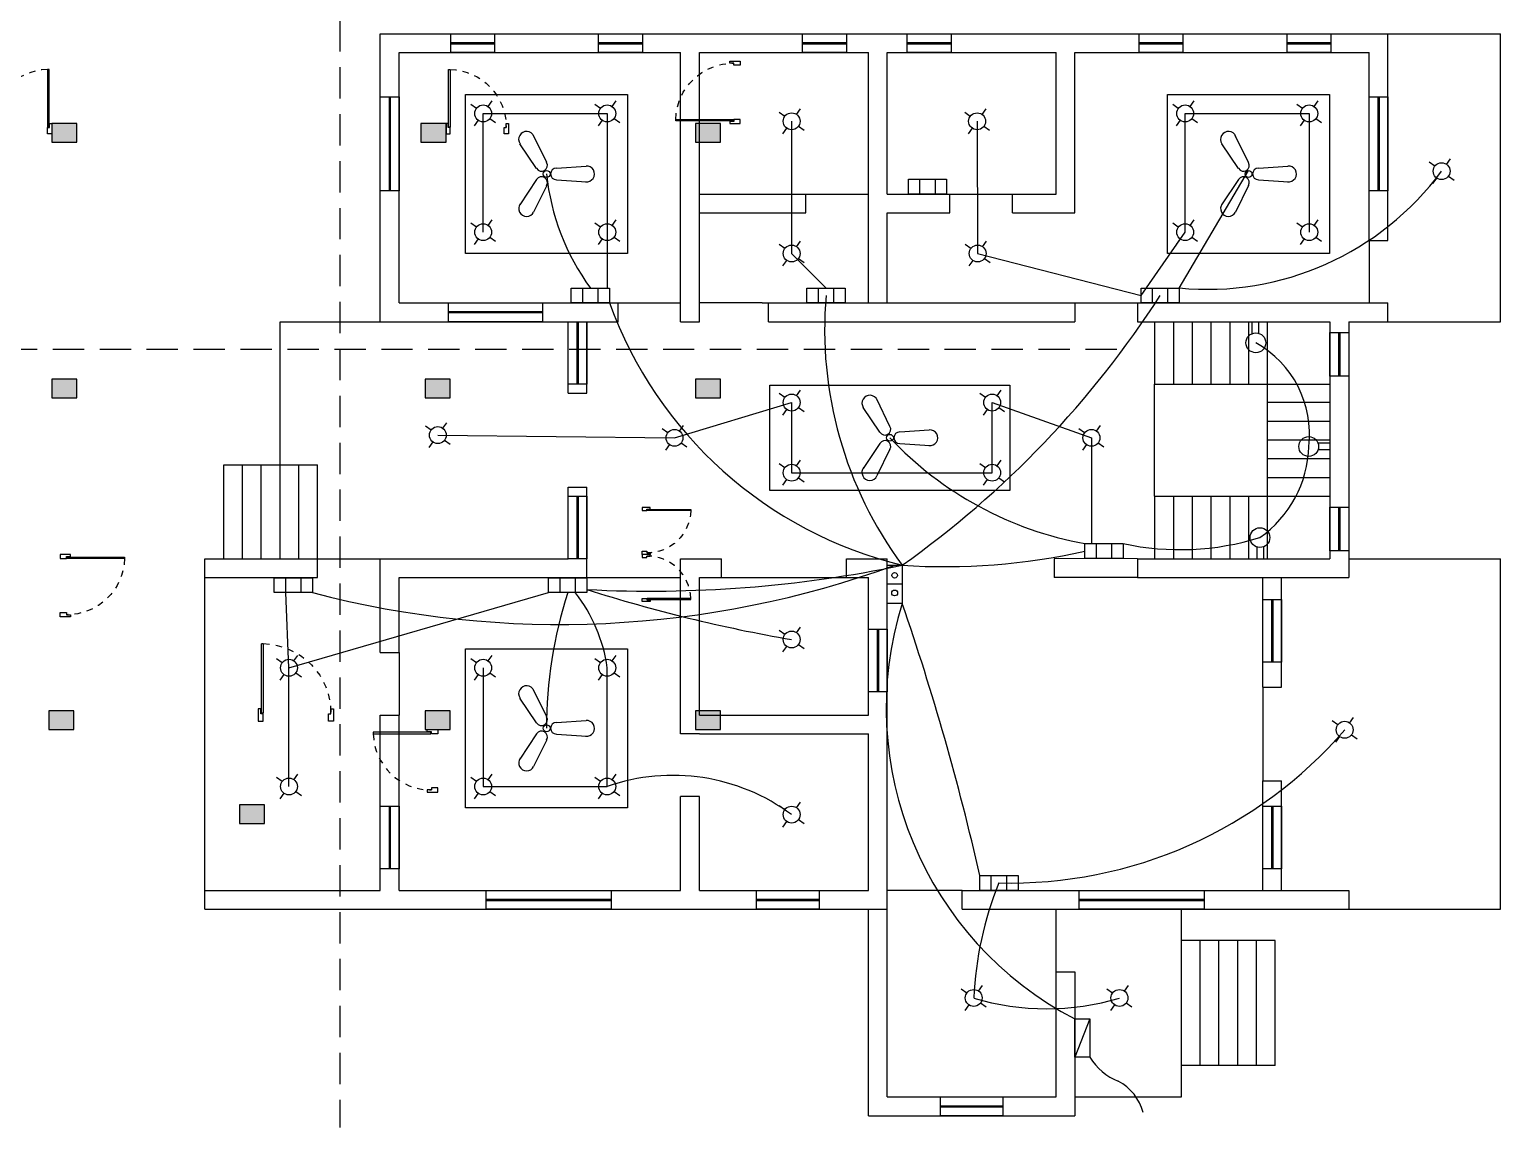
# Model space of a CAD drawing. Header units: metres. Extents: x 3586 to 7307, y 3108 to 6437.
# Drawn here: x 3649.03 to 3672.53, y 3204.33 to 3221.88 of the extents above; entities that cross this region are included whole.
import ezdxf

# ---------------------------------------------------------------- set-up
doc = ezdxf.new("R2010")
doc.units = ezdxf.units.M
doc.linetypes.add('DASHED', pattern=[0.75, 0.5, -0.25])
for name, color, linetype in [('APPL', 6, 'Continuous'), ('column', 10, 'Continuous'), ('DISTR', 3, 'Continuous'), ('DOORS', 170, 'Continuous'), ('METER', 4, 'Continuous'), ('MUN WIRE', 2, 'Continuous'), ('section line', 20, 'DASHED'), ('SWITCH', 5, 'Continuous'), ('wall', 7, 'Continuous'), ('window', 140, 'Continuous')]:
    doc.layers.add(name, color=color, linetype=linetype)

# ---------------------------------------------------------------- blocks, each defined once
blk = doc.blocks.new('d1')
at = {"layer": 'DOORS'}
for p, q in [((-5, 0), (0, 0)), ((-5, -1), (-5, 0)), ((0, 0), (0, -2)), ((-30.99, -1.25), (-30.99, -2)), ((-30.99, -2), (-3.25, -2)), ((-3.25, -1.25), (-30.98, -1.25)), ((-3, -1), (-5, -1)), ((-3.25, -2), (-3.25, -1.25)), ((-3, -2), (-3, -1)), ((0, -2), (-3, -2)), ((-5, -29), (-5, -30)), ((-3, -29), (-5, -29)), ((0, -28), (-3, -28)), ((-3, -28), (-3, -29)), ((0, -30), (0, -28)), ((-5, -30), (0, -30))]:
    blk.add_line(p, q, dxfattribs=at)
at = {"layer": 'DOORS', "linetype": 'DASHED'}
blk.add_arc((-3.25, -1.25), 27.75, 181.54866, 270.51616, dxfattribs=at)
blk = doc.blocks.new('*U2')
at = {"layer": 'wall'}
blk.add_line((-0.032, -0.045), (0.032, 0.045), dxfattribs=at)
blk = doc.blocks.new('*U3')
at = {"layer": 'SWITCH', "color": 0, "linetype": 'ByBlock', "lineweight": -2, "transparency": 16777216}
for p, rotation in [((267.495, 235.158), 90.00000000000001), ((267.537, 234.893), 180), ((267.802, 234.935), 270)]:
    blk.add_blockref('*U2', p, dxfattribs=dict(at, rotation=rotation))
blk.add_blockref('*U2', (267.76, 235.2), dxfattribs=at)
blk = doc.blocks.new('*U4')
at = {"layer": 'wall'}
blk.add_line((-0.032, -0.045), (0.032, 0.045), dxfattribs=at)
blk = doc.blocks.new('*U5')
at = {"layer": 'SWITCH', "color": 0, "linetype": 'ByBlock', "lineweight": -2, "transparency": 16777216}
for p, rotation in [((267.495, 235.158), 90.00000000000001), ((267.537, 234.893), 180), ((267.802, 234.935), 270)]:
    blk.add_blockref('*U4', p, dxfattribs=dict(at, rotation=rotation))
blk.add_blockref('*U4', (267.76, 235.2), dxfattribs=at)
blk = doc.blocks.new('*U6')
at = {"layer": 'wall'}
blk.add_line((-0.032, -0.045), (0.032, 0.045), dxfattribs=at)
blk = doc.blocks.new('*U7')
at = {"layer": 'SWITCH', "color": 0, "linetype": 'ByBlock', "lineweight": -2, "transparency": 16777216}
for p, rotation in [((267.495, 235.158), 90.00000000000001), ((267.537, 234.893), 180), ((267.802, 234.935), 270)]:
    blk.add_blockref('*U6', p, dxfattribs=dict(at, rotation=rotation))
blk.add_blockref('*U6', (267.76, 235.2), dxfattribs=at)
blk = doc.blocks.new('*U8')
at = {"layer": 'wall'}
blk.add_line((-0.032, -0.045), (0.032, 0.045), dxfattribs=at)
blk = doc.blocks.new('*U9')
at = {"layer": 'SWITCH', "color": 0, "linetype": 'ByBlock', "lineweight": -2, "transparency": 16777216}
for p, rotation in [((267.495, 235.158), 90.00000000000001), ((267.537, 234.893), 180), ((267.802, 234.935), 270)]:
    blk.add_blockref('*U8', p, dxfattribs=dict(at, rotation=rotation))
blk.add_blockref('*U8', (267.76, 235.2), dxfattribs=at)
blk = doc.blocks.new('*U10')
at = {"layer": 'wall'}
blk.add_line((-0.032, -0.045), (0.032, 0.045), dxfattribs=at)
blk = doc.blocks.new('*U11')
at = {"layer": 'SWITCH', "color": 0, "linetype": 'ByBlock', "lineweight": -2, "transparency": 16777216}
for p, rotation in [((267.495, 235.158), 90.00000000000001), ((267.537, 234.893), 180), ((267.802, 234.935), 270)]:
    blk.add_blockref('*U10', p, dxfattribs=dict(at, rotation=rotation))
blk.add_blockref('*U10', (267.76, 235.2), dxfattribs=at)
blk = doc.blocks.new('*U12')
at = {"layer": 'wall'}
blk.add_line((-0.032, -0.045), (0.032, 0.045), dxfattribs=at)
blk = doc.blocks.new('*U13')
at = {"layer": 'SWITCH', "color": 0, "linetype": 'ByBlock', "lineweight": -2, "transparency": 16777216}
for p, rotation in [((267.495, 235.158), 90.00000000000001), ((267.537, 234.893), 180), ((267.802, 234.935), 270)]:
    blk.add_blockref('*U12', p, dxfattribs=dict(at, rotation=rotation))
blk.add_blockref('*U12', (267.76, 235.2), dxfattribs=at)
blk = doc.blocks.new('*U14')
at = {"layer": 'wall'}
blk.add_line((-0.032, -0.045), (0.032, 0.045), dxfattribs=at)
blk = doc.blocks.new('*U15')
at = {"layer": 'SWITCH', "color": 0, "linetype": 'ByBlock', "lineweight": -2, "transparency": 16777216}
for p, rotation in [((267.495, 235.158), 90.00000000000001), ((267.537, 234.893), 180), ((267.802, 234.935), 270)]:
    blk.add_blockref('*U14', p, dxfattribs=dict(at, rotation=rotation))
blk.add_blockref('*U14', (267.76, 235.2), dxfattribs=at)
blk = doc.blocks.new('*U16')
at = {"layer": 'wall'}
blk.add_line((-0.032, -0.045), (0.032, 0.045), dxfattribs=at)
blk = doc.blocks.new('*U17')
at = {"layer": 'SWITCH', "color": 0, "linetype": 'ByBlock', "lineweight": -2, "transparency": 16777216}
for p, rotation in [((267.495, 235.158), 90.00000000000001), ((267.537, 234.893), 180), ((267.802, 234.935), 270)]:
    blk.add_blockref('*U16', p, dxfattribs=dict(at, rotation=rotation))
blk.add_blockref('*U16', (267.76, 235.2), dxfattribs=at)
blk = doc.blocks.new('*U18')
at = {"layer": 'wall'}
blk.add_line((-0.032, -0.045), (0.032, 0.045), dxfattribs=at)
blk = doc.blocks.new('*U19')
at = {"layer": 'SWITCH', "color": 0, "linetype": 'ByBlock', "lineweight": -2, "transparency": 16777216}
for p, rotation in [((267.495, 235.158), 90.00000000000001), ((267.537, 234.893), 180), ((267.802, 234.935), 270)]:
    blk.add_blockref('*U18', p, dxfattribs=dict(at, rotation=rotation))
blk.add_blockref('*U18', (267.76, 235.2), dxfattribs=at)
blk = doc.blocks.new('*U20')
at = {"layer": 'wall'}
blk.add_line((-0.032, -0.045), (0.032, 0.045), dxfattribs=at)
blk = doc.blocks.new('*U21')
at = {"layer": 'SWITCH', "color": 0, "linetype": 'ByBlock', "lineweight": -2, "transparency": 16777216}
for p, rotation in [((267.495, 235.158), 90.00000000000001), ((267.537, 234.893), 180), ((267.802, 234.935), 270)]:
    blk.add_blockref('*U20', p, dxfattribs=dict(at, rotation=rotation))
blk.add_blockref('*U20', (267.76, 235.2), dxfattribs=at)
blk = doc.blocks.new('*U22')
at = {"layer": 'wall'}
blk.add_line((-0.032, -0.045), (0.032, 0.045), dxfattribs=at)
blk = doc.blocks.new('*U23')
at = {"layer": 'SWITCH', "color": 0, "linetype": 'ByBlock', "lineweight": -2, "transparency": 16777216}
for p, rotation in [((267.495, 235.158), 90.00000000000001), ((267.537, 234.893), 180), ((267.802, 234.935), 270)]:
    blk.add_blockref('*U22', p, dxfattribs=dict(at, rotation=rotation))
blk.add_blockref('*U22', (267.76, 235.2), dxfattribs=at)
blk = doc.blocks.new('*U24')
at = {"layer": 'wall'}
blk.add_line((-0.032, -0.045), (0.032, 0.045), dxfattribs=at)
blk = doc.blocks.new('*U25')
at = {"layer": 'SWITCH', "color": 0, "linetype": 'ByBlock', "lineweight": -2, "transparency": 16777216}
for p, rotation in [((267.495, 235.158), 90.00000000000001), ((267.537, 234.893), 180), ((267.802, 234.935), 270)]:
    blk.add_blockref('*U24', p, dxfattribs=dict(at, rotation=rotation))
blk.add_blockref('*U24', (267.76, 235.2), dxfattribs=at)
blk = doc.blocks.new('*U26')
at = {"layer": 'wall'}
blk.add_line((-0.032, -0.045), (0.032, 0.045), dxfattribs=at)
blk = doc.blocks.new('*U27')
at = {"layer": 'SWITCH', "color": 0, "linetype": 'ByBlock', "lineweight": -2, "transparency": 16777216}
for p, rotation in [((267.495, 235.158), 90.00000000000001), ((267.537, 234.893), 180), ((267.802, 234.935), 270)]:
    blk.add_blockref('*U26', p, dxfattribs=dict(at, rotation=rotation))
blk.add_blockref('*U26', (267.76, 235.2), dxfattribs=at)
blk = doc.blocks.new('*U28')
at = {"layer": 'wall'}
blk.add_line((-0.032, -0.045), (0.032, 0.045), dxfattribs=at)
blk = doc.blocks.new('*U29')
at = {"layer": 'SWITCH', "color": 0, "linetype": 'ByBlock', "lineweight": -2, "transparency": 16777216}
for p, rotation in [((267.495, 235.158), 90.00000000000001), ((267.537, 234.893), 180), ((267.802, 234.935), 270)]:
    blk.add_blockref('*U28', p, dxfattribs=dict(at, rotation=rotation))
blk.add_blockref('*U28', (267.76, 235.2), dxfattribs=at)
blk = doc.blocks.new('*U30')
at = {"layer": 'wall'}
blk.add_line((-0.032, -0.045), (0.032, 0.045), dxfattribs=at)
blk = doc.blocks.new('*U31')
at = {"layer": 'SWITCH', "color": 0, "linetype": 'ByBlock', "lineweight": -2, "transparency": 16777216}
for p, rotation in [((267.495, 235.158), 90.00000000000001), ((267.537, 234.893), 180), ((267.802, 234.935), 270)]:
    blk.add_blockref('*U30', p, dxfattribs=dict(at, rotation=rotation))
blk.add_blockref('*U30', (267.76, 235.2), dxfattribs=at)
blk = doc.blocks.new('*U32')
at = {"layer": 'wall'}
blk.add_line((-0.032, -0.045), (0.032, 0.045), dxfattribs=at)
blk = doc.blocks.new('*U33')
at = {"layer": 'SWITCH', "color": 0, "linetype": 'ByBlock', "lineweight": -2, "transparency": 16777216}
for p, rotation in [((267.495, 235.158), 90.00000000000001), ((267.537, 234.893), 180), ((267.802, 234.935), 270)]:
    blk.add_blockref('*U32', p, dxfattribs=dict(at, rotation=rotation))
blk.add_blockref('*U32', (267.76, 235.2), dxfattribs=at)
blk = doc.blocks.new('*U34')
at = {"layer": 'wall'}
blk.add_line((-0.032, -0.045), (0.032, 0.045), dxfattribs=at)
blk = doc.blocks.new('*U35')
at = {"layer": 'SWITCH', "color": 0, "linetype": 'ByBlock', "lineweight": -2, "transparency": 16777216}
for p, rotation in [((267.495, 235.158), 90.00000000000001), ((267.537, 234.893), 180), ((267.802, 234.935), 270)]:
    blk.add_blockref('*U34', p, dxfattribs=dict(at, rotation=rotation))
blk.add_blockref('*U34', (267.76, 235.2), dxfattribs=at)
blk = doc.blocks.new('*U36')
at = {"layer": 'wall'}
blk.add_line((-0.032, -0.045), (0.032, 0.045), dxfattribs=at)
blk = doc.blocks.new('*U37')
at = {"layer": 'SWITCH', "color": 0, "linetype": 'ByBlock', "lineweight": -2, "transparency": 16777216}
for p, rotation in [((267.495, 235.158), 90.00000000000001), ((267.537, 234.893), 180), ((267.802, 234.935), 270)]:
    blk.add_blockref('*U36', p, dxfattribs=dict(at, rotation=rotation))
blk.add_blockref('*U36', (267.76, 235.2), dxfattribs=at)
blk = doc.blocks.new('*U38')
at = {"layer": 'wall'}
blk.add_line((-0.032, -0.045), (0.032, 0.045), dxfattribs=at)
blk = doc.blocks.new('*U39')
at = {"layer": 'SWITCH', "color": 0, "linetype": 'ByBlock', "lineweight": -2, "transparency": 16777216}
for p, rotation in [((267.495, 235.158), 90.00000000000001), ((267.537, 234.893), 180), ((267.802, 234.935), 270)]:
    blk.add_blockref('*U38', p, dxfattribs=dict(at, rotation=rotation))
blk.add_blockref('*U38', (267.76, 235.2), dxfattribs=at)
blk = doc.blocks.new('*U40')
at = {"layer": 'wall'}
blk.add_line((-0.032, -0.045), (0.032, 0.045), dxfattribs=at)
blk = doc.blocks.new('*U41')
at = {"layer": 'SWITCH', "color": 0, "linetype": 'ByBlock', "lineweight": -2, "transparency": 16777216}
for p, rotation in [((267.495, 235.158), 90.00000000000001), ((267.537, 234.893), 180), ((267.802, 234.935), 270)]:
    blk.add_blockref('*U40', p, dxfattribs=dict(at, rotation=rotation))
blk.add_blockref('*U40', (267.76, 235.2), dxfattribs=at)
blk = doc.blocks.new('*U42')
at = {"layer": 'wall'}
blk.add_line((-0.032, -0.045), (0.032, 0.045), dxfattribs=at)
blk = doc.blocks.new('*U43')
at = {"layer": 'SWITCH', "color": 0, "linetype": 'ByBlock', "lineweight": -2, "transparency": 16777216}
for p, rotation in [((267.495, 235.158), 90.00000000000001), ((267.537, 234.893), 180), ((267.802, 234.935), 270)]:
    blk.add_blockref('*U42', p, dxfattribs=dict(at, rotation=rotation))
blk.add_blockref('*U42', (267.76, 235.2), dxfattribs=at)
blk = doc.blocks.new('*U44')
at = {"layer": 'wall'}
blk.add_line((-0.032, -0.045), (0.032, 0.045), dxfattribs=at)
blk = doc.blocks.new('*U45')
at = {"layer": 'SWITCH', "color": 0, "linetype": 'ByBlock', "lineweight": -2, "transparency": 16777216}
for p, rotation in [((267.495, 235.158), 90.00000000000001), ((267.537, 234.893), 180), ((267.802, 234.935), 270)]:
    blk.add_blockref('*U44', p, dxfattribs=dict(at, rotation=rotation))
blk.add_blockref('*U44', (267.76, 235.2), dxfattribs=at)
blk = doc.blocks.new('*U46')
at = {"layer": 'wall'}
blk.add_line((-0.032, -0.045), (0.032, 0.045), dxfattribs=at)
blk = doc.blocks.new('*U47')
at = {"layer": 'SWITCH', "color": 0, "linetype": 'ByBlock', "lineweight": -2, "transparency": 16777216}
for p, rotation in [((267.495, 235.158), 90.00000000000001), ((267.537, 234.893), 180), ((267.802, 234.935), 270)]:
    blk.add_blockref('*U46', p, dxfattribs=dict(at, rotation=rotation))
blk.add_blockref('*U46', (267.76, 235.2), dxfattribs=at)
blk = doc.blocks.new('*U48')
at = {"layer": 'wall'}
blk.add_line((-0.032, -0.045), (0.032, 0.045), dxfattribs=at)
blk = doc.blocks.new('*U49')
at = {"layer": 'SWITCH', "color": 0, "linetype": 'ByBlock', "lineweight": -2, "transparency": 16777216}
for p, rotation in [((267.495, 235.158), 90.00000000000001), ((267.537, 234.893), 180), ((267.802, 234.935), 270)]:
    blk.add_blockref('*U48', p, dxfattribs=dict(at, rotation=rotation))
blk.add_blockref('*U48', (267.76, 235.2), dxfattribs=at)
blk = doc.blocks.new('*U50')
at = {"layer": 'wall'}
blk.add_line((-0.032, -0.045), (0.032, 0.045), dxfattribs=at)
blk = doc.blocks.new('*U51')
at = {"layer": 'SWITCH', "color": 0, "linetype": 'ByBlock', "lineweight": -2, "transparency": 16777216}
for p, rotation in [((267.495, 235.158), 90.00000000000001), ((267.537, 234.893), 180), ((267.802, 234.935), 270)]:
    blk.add_blockref('*U50', p, dxfattribs=dict(at, rotation=rotation))
blk.add_blockref('*U50', (267.76, 235.2), dxfattribs=at)
blk = doc.blocks.new('*U52')
at = {"layer": 'wall'}
blk.add_line((-0.032, -0.045), (0.032, 0.045), dxfattribs=at)
blk = doc.blocks.new('*U53')
at = {"layer": 'SWITCH', "color": 0, "linetype": 'ByBlock', "lineweight": -2, "transparency": 16777216}
for p, rotation in [((267.495, 235.158), 90.00000000000001), ((267.537, 234.893), 180), ((267.802, 234.935), 270)]:
    blk.add_blockref('*U52', p, dxfattribs=dict(at, rotation=rotation))
blk.add_blockref('*U52', (267.76, 235.2), dxfattribs=at)
blk = doc.blocks.new('*U54')
at = {"layer": 'wall'}
blk.add_line((-0.032, -0.045), (0.032, 0.045), dxfattribs=at)
blk = doc.blocks.new('*U55')
at = {"layer": 'SWITCH', "color": 0, "linetype": 'ByBlock', "lineweight": -2, "transparency": 16777216}
for p, rotation in [((267.495, 235.158), 90.00000000000001), ((267.537, 234.893), 180), ((267.802, 234.935), 270)]:
    blk.add_blockref('*U54', p, dxfattribs=dict(at, rotation=rotation))
blk.add_blockref('*U54', (267.76, 235.2), dxfattribs=at)
blk = doc.blocks.new('*U56')
at = {"layer": 'wall'}
blk.add_line((-0.032, -0.045), (0.032, 0.045), dxfattribs=at)
blk = doc.blocks.new('*U57')
at = {"layer": 'SWITCH', "color": 0, "linetype": 'ByBlock', "lineweight": -2, "transparency": 16777216}
for p, rotation in [((267.495, 235.158), 90.00000000000001), ((267.537, 234.893), 180), ((267.802, 234.935), 270)]:
    blk.add_blockref('*U56', p, dxfattribs=dict(at, rotation=rotation))
blk.add_blockref('*U56', (267.76, 235.2), dxfattribs=at)
blk = doc.blocks.new('*U58')
at = {"layer": 'wall'}
blk.add_line((-0.032, -0.045), (0.032, 0.045), dxfattribs=at)
blk = doc.blocks.new('*U59')
at = {"layer": 'SWITCH', "color": 0, "linetype": 'ByBlock', "lineweight": -2, "transparency": 16777216}
for p, rotation in [((267.495, 235.158), 90.00000000000001), ((267.537, 234.893), 180), ((267.802, 234.935), 270)]:
    blk.add_blockref('*U58', p, dxfattribs=dict(at, rotation=rotation))
blk.add_blockref('*U58', (267.76, 235.2), dxfattribs=at)
blk = doc.blocks.new('*U60')
at = {"layer": 'wall'}
for p, q in [((-0.345, 0), (-0.356, 0)), ((-0.253, 0.093), (0.22, 0.126)), ((-0.253, -0.093), (0.229, -0.126))]:
    blk.add_line(p, q, dxfattribs=at)
for centre, radius, start, end in [((-0.253, 0), 0.0927, 90, 270), ((0.229, 0), 0.126, 261.984, 94.0454)]:
    blk.add_arc(centre, radius, start, end, dxfattribs=at)
blk = doc.blocks.new('*U61')
at = {"layer": 'SWITCH', "color": 0, "linetype": 'ByBlock', "lineweight": -2, "transparency": 16777216}
for p, rotation in [((720.235, 631.153), 120), ((720.235, 630.442), 240)]:
    blk.add_blockref('*U60', p, dxfattribs=dict(at, rotation=rotation))
blk.add_blockref('*U60', (720.851, 630.798), dxfattribs=at)
blk = doc.blocks.new('*U62')
at = {"layer": 'wall'}
for p, q in [((-0.345, 0), (-0.356, 0)), ((-0.253, 0.093), (0.22, 0.126)), ((-0.253, -0.093), (0.229, -0.126))]:
    blk.add_line(p, q, dxfattribs=at)
for centre, radius, start, end in [((-0.253, 0), 0.0927, 90, 270), ((0.229, 0), 0.126, 261.984, 94.0454)]:
    blk.add_arc(centre, radius, start, end, dxfattribs=at)
blk = doc.blocks.new('*U63')
at = {"layer": 'SWITCH', "color": 0, "linetype": 'ByBlock', "lineweight": -2, "transparency": 16777216}
for p, rotation in [((720.235, 631.153), 120), ((720.235, 630.442), 240)]:
    blk.add_blockref('*U62', p, dxfattribs=dict(at, rotation=rotation))
blk.add_blockref('*U62', (720.851, 630.798), dxfattribs=at)
blk = doc.blocks.new('*U64')
at = {"layer": 'wall'}
for p, q in [((-0.345, 0), (-0.356, 0)), ((-0.253, 0.093), (0.22, 0.126)), ((-0.253, -0.093), (0.229, -0.126))]:
    blk.add_line(p, q, dxfattribs=at)
for centre, radius, start, end in [((-0.253, 0), 0.0927, 90, 270), ((0.229, 0), 0.126, 261.984, 94.0454)]:
    blk.add_arc(centre, radius, start, end, dxfattribs=at)
blk = doc.blocks.new('*U65')
at = {"layer": 'SWITCH', "color": 0, "linetype": 'ByBlock', "lineweight": -2, "transparency": 16777216}
for p, rotation in [((720.235, 631.153), 120), ((720.235, 630.442), 240)]:
    blk.add_blockref('*U64', p, dxfattribs=dict(at, rotation=rotation))
blk.add_blockref('*U64', (720.851, 630.798), dxfattribs=at)
blk = doc.blocks.new('*U66')
at = {"layer": 'wall'}
for p, q in [((-0.345, 0), (-0.356, 0)), ((-0.253, 0.093), (0.22, 0.126)), ((-0.253, -0.093), (0.229, -0.126))]:
    blk.add_line(p, q, dxfattribs=at)
for centre, radius, start, end in [((-0.253, 0), 0.0927, 90, 270), ((0.229, 0), 0.126, 261.984, 94.0454)]:
    blk.add_arc(centre, radius, start, end, dxfattribs=at)
blk = doc.blocks.new('*U67')
at = {"layer": 'SWITCH', "color": 0, "linetype": 'ByBlock', "lineweight": -2, "transparency": 16777216}
for p, rotation in [((720.235, 631.153), 120), ((720.235, 630.442), 240)]:
    blk.add_blockref('*U66', p, dxfattribs=dict(at, rotation=rotation))
blk.add_blockref('*U66', (720.851, 630.798), dxfattribs=at)
blk = doc.blocks.new('*U68')
at = {"layer": 'wall'}
blk.add_line((-0.032, -0.045), (0.032, 0.045), dxfattribs=at)
blk = doc.blocks.new('*U69')
at = {"layer": 'SWITCH', "color": 0, "linetype": 'ByBlock', "lineweight": -2, "transparency": 16777216}
for p, rotation in [((267.495, 235.158), 90.00000000000001), ((267.537, 234.893), 180), ((267.802, 234.935), 270)]:
    blk.add_blockref('*U68', p, dxfattribs=dict(at, rotation=rotation))
blk.add_blockref('*U68', (267.76, 235.2), dxfattribs=at)
blk = doc.blocks.new('*U70')
at = {"layer": 'wall'}
blk.add_line((-0.032, -0.045), (0.032, 0.045), dxfattribs=at)
blk = doc.blocks.new('*U71')
at = {"layer": 'SWITCH', "color": 0, "linetype": 'ByBlock', "lineweight": -2, "transparency": 16777216}
for p, rotation in [((267.495, 235.158), 90.00000000000001), ((267.537, 234.893), 180), ((267.802, 234.935), 270)]:
    blk.add_blockref('*U70', p, dxfattribs=dict(at, rotation=rotation))
blk.add_blockref('*U70', (267.76, 235.2), dxfattribs=at)

msp = doc.modelspace()

# ---------------------------------------------------------------- hatches: boundary and pattern name
at = {"layer": 'column'}
h = msp.add_hatch(color=256, dxfattribs=at)
h.dxf.hatch_style = 1
h.paths.add_polyline_path([(3649.385, 3220.075), (3649.785, 3220.075), (3649.785, 3220.375), (3649.385, 3220.375)])
h = msp.add_hatch(color=256, dxfattribs=at)
h.dxf.hatch_style = 1
h.paths.add_polyline_path([(3655.285, 3220.075), (3655.685, 3220.075), (3655.685, 3220.375), (3655.285, 3220.375)])
h = msp.add_hatch(color=256, dxfattribs=at)
h.dxf.hatch_style = 1
h.paths.add_polyline_path([(3659.671, 3220.075), (3660.071, 3220.075), (3660.071, 3220.375), (3659.671, 3220.375)])
h = msp.add_hatch(color=256, dxfattribs=at)
h.dxf.hatch_style = 1
h.paths.add_polyline_path([(3649.385, 3215.992), (3649.785, 3215.992), (3649.785, 3216.292), (3649.385, 3216.292)])
h = msp.add_hatch(color=256, dxfattribs=at)
h.dxf.hatch_style = 1
h.paths.add_polyline_path([(3655.35, 3215.992), (3655.75, 3215.992), (3655.75, 3216.292), (3655.35, 3216.292)])
h = msp.add_hatch(color=256, dxfattribs=at)
h.dxf.hatch_style = 1
h.paths.add_polyline_path([(3659.671, 3215.989), (3660.071, 3215.989), (3660.071, 3216.289), (3659.671, 3216.289)])
h = msp.add_hatch(color=256, dxfattribs=at)
h.dxf.hatch_style = 1
h.paths.add_polyline_path([(3649.341, 3210.689), (3649.741, 3210.689), (3649.741, 3210.989), (3649.341, 3210.989)])
h = msp.add_hatch(color=256, dxfattribs=at)
h.dxf.hatch_style = 1
h.paths.add_polyline_path([(3655.35, 3210.692), (3655.75, 3210.692), (3655.75, 3210.992), (3655.35, 3210.992)])
h = msp.add_hatch(color=256, dxfattribs=at)
h.dxf.hatch_style = 1
h.paths.add_polyline_path([(3659.671, 3210.689), (3660.071, 3210.689), (3660.071, 3210.989), (3659.671, 3210.989)])
h = msp.add_hatch(color=256, dxfattribs=at)
h.dxf.hatch_style = 1
h.paths.add_polyline_path([(3652.385, 3209.189), (3652.785, 3209.189), (3652.785, 3209.489), (3652.385, 3209.489)])

# ---------------------------------------------------------------- linework, layer by layer
for p, q in [((3663.257, 3219.247), (3663.257, 3219.486)), ((3663.504, 3219.247), (3663.504, 3219.486)), ((3657.871, 3217.507), (3657.871, 3217.746)), ((3658.118, 3217.507), (3658.118, 3217.746)), ((3661.636, 3217.507), (3661.636, 3217.746)), ((3661.882, 3217.507), (3661.882, 3217.746)), ((3666.973, 3217.507), (3666.973, 3217.746)), ((3667.22, 3217.507), (3667.22, 3217.746)), ((3666.078, 3213.422), (3666.078, 3213.661)), ((3666.324, 3213.422), (3666.324, 3213.661)), ((3653.125, 3212.878), (3653.125, 3213.116)), ((3653.371, 3212.878), (3653.371, 3213.116)), ((3657.508, 3212.878), (3657.508, 3213.117)), ((3657.755, 3212.878), (3657.755, 3213.117)), ((3662.973, 3213.011), (3662.734, 3213.011)), ((3664.397, 3208.12), (3664.397, 3208.359)), ((3664.643, 3208.12), (3664.643, 3208.359)), ((3665.973, 3206.065), (3665.734, 3205.454))]:
    msp.add_line(p, q)
for points in [[(3663.073, 3219.486), (3663.684, 3219.486), (3663.684, 3219.247), (3663.073, 3219.247)], [(3657.687, 3217.746), (3658.298, 3217.746), (3658.298, 3217.507), (3657.687, 3217.507)], [(3661.452, 3217.746), (3662.062, 3217.746), (3662.062, 3217.507), (3661.452, 3217.507)], [(3666.789, 3217.746), (3667.4, 3217.746), (3667.4, 3217.507), (3666.789, 3217.507)], [(3665.893, 3213.661), (3666.504, 3213.661), (3666.504, 3213.422), (3665.893, 3213.422)], [(3662.973, 3213.316), (3662.973, 3212.706), (3662.734, 3212.706), (3662.734, 3213.316)], [(3652.941, 3213.116), (3653.552, 3213.116), (3653.552, 3212.878), (3652.941, 3212.878)], [(3657.324, 3213.117), (3657.935, 3213.117), (3657.935, 3212.878), (3657.324, 3212.878)], [(3664.213, 3208.359), (3664.824, 3208.359), (3664.824, 3208.12), (3664.213, 3208.12)], [(3665.973, 3206.065), (3665.973, 3205.454), (3665.734, 3205.454), (3665.734, 3206.065)]]:
    msp.add_lwpolyline(points, close=True)
for centre, radius in [((3662.853, 3213.154), 0.0434), ((3662.853, 3212.873), 0.0469)]:
    msp.add_circle(centre, radius)
at = {"layer": 'APPL'}
for p, q in [((3656.279, 3218.639), (3656.279, 3220.536)), ((3656.279, 3220.536), (3658.261, 3220.536)), ((3658.261, 3220.536), (3658.261, 3218.639)), ((3667.494, 3218.639), (3667.494, 3220.536)), ((3667.494, 3220.536), (3669.477, 3220.536)), ((3669.477, 3220.536), (3669.477, 3218.639)), ((3661.207, 3220.41), (3661.207, 3218.297)), ((3664.17, 3220.41), (3664.179, 3218.297)), ((3667.4, 3217.746), (3668.507, 3219.623)), ((3658.261, 3218.639), (3658.261, 3217.746)), ((3666.789, 3217.627), (3667.494, 3218.639)), ((3661.207, 3218.297), (3661.757, 3217.746)), ((3664.179, 3218.297), (3666.789, 3217.627)), ((3659.335, 3215.352), (3661.207, 3215.915)), ((3661.207, 3215.915), (3661.207, 3214.795)), ((3664.411, 3214.795), (3664.411, 3215.915)), ((3664.411, 3215.915), (3665.997, 3215.352)), ((3655.554, 3215.396), (3659.335, 3215.352)), ((3665.997, 3215.352), (3665.997, 3213.661)), ((3661.207, 3214.795), (3664.411, 3214.795)), ((3653.176, 3211.678), (3653.125, 3212.878)), ((3653.176, 3211.678), (3657.324, 3212.878)), ((3653.176, 3209.781), (3653.176, 3211.678)), ((3656.279, 3211.678), (3656.279, 3209.781)), ((3658.261, 3209.781), (3658.261, 3211.678)), ((3656.279, 3209.781), (3658.261, 3209.781))]:
    msp.add_line(p, q, dxfattribs=at)
for centre, radius, start, end in [((3660.977, 3219.94), 3.704, 185.7583, 216.3218), ((3667.847, 3222.382), 4.657, 264.4968, 323.5386), ((3667.809, 3215.41), 1.672, 353.2477, 60.8441), ((3666.907, 3219.247), 5.677, 223.3143, 259.7111), ((3667.641, 3215.256), 1.828, 304.9732, 358.654), ((3667.411, 3217.887), 4.322, 257.8909, 287.2053), ((3664.23, 3210.739), 6.938, 162.0443, 180.238), ((3655.745, 3211.322), 2.541, 8.049, 37.7464), ((3665.337, 3236.119), 24.343, 252.2976, 260.2318), ((3664.699, 3215.292), 7.055, 268.5343, 319.248), ((3659.309, 3206.773), 3.185, 53.4233, 109.2016), ((3669.737, 3206.135), 5.627, 158.038, 177.295), ((3665.28, 3210.245), 4.017, 253.1548, 286.8452)]:
    msp.add_arc(centre, radius, start, end, dxfattribs=at)
at = {"layer": 'column'}
for points in [[(3649.385, 3220.075), (3649.785, 3220.075), (3649.785, 3220.375), (3649.385, 3220.375)], [(3655.285, 3220.075), (3655.685, 3220.075), (3655.685, 3220.375), (3655.285, 3220.375)], [(3659.671, 3220.075), (3660.071, 3220.075), (3660.071, 3220.375), (3659.671, 3220.375)], [(3649.385, 3215.992), (3649.785, 3215.992), (3649.785, 3216.292), (3649.385, 3216.292)], [(3655.35, 3215.992), (3655.75, 3215.992), (3655.75, 3216.292), (3655.35, 3216.292)], [(3659.671, 3215.989), (3660.071, 3215.989), (3660.071, 3216.289), (3659.671, 3216.289)], [(3649.341, 3210.689), (3649.741, 3210.689), (3649.741, 3210.989), (3649.341, 3210.989)], [(3655.35, 3210.692), (3655.75, 3210.692), (3655.75, 3210.992), (3655.35, 3210.992)], [(3659.671, 3210.689), (3660.071, 3210.689), (3660.071, 3210.989), (3659.671, 3210.989)], [(3652.385, 3209.189), (3652.785, 3209.189), (3652.785, 3209.489), (3652.385, 3209.489)]]:
    msp.add_lwpolyline(points, close=True, dxfattribs=at)
at = {"layer": 'DISTR'}
for centre, radius, start, end in [((3664.543, 3219.77), 6.642, 199.9209, 256.3305), ((3668.074, 3217.082), 6.34, 175.0745, 216.4357), ((3653.966, 3226.055), 15.601, 305.2613, 327.2984), ((3663.645, 3223.664), 10.37, 266.2827, 282.5217), ((3657.501, 3227.974), 15.604, 255.3402, 290.0622), ((3658.954, 3232.591), 19.689, 267.0335, 281.7784), ((3623.953, 3199.225), 41.283, 12.7834, 19.0597)]:
    msp.add_arc(centre, radius, start, end, dxfattribs=at)
at = {"layer": 'METER'}
msp.add_arc((3668.318, 3211.034), 5.6, 162.6308, 242.5251, dxfattribs=at)
at = {"layer": 'MUN WIRE'}
for centre, radius, start, end in [((3666.762, 3205.926), 0.919, 210.865, 248.6064), ((3666.066, 3204.378), 0.78, 14.3867, 62.4493)]:
    msp.add_arc(centre, radius, start, end, dxfattribs=at)
at = {"layer": 'section line'}
for p, q in [((3653.987, 3229.524), (3653.987, 3204.33)), ((3666.402, 3216.763), (3638.557, 3216.763))]:
    msp.add_line(p, q, dxfattribs=at)
at = {"layer": 'SWITCH'}
for p, q in [((3668.566, 3217.016), (3668.566, 3217.197)), ((3668.671, 3217.02), (3668.671, 3217.207)), ((3669.616, 3215.271), (3669.797, 3215.271)), ((3669.62, 3215.166), (3669.807, 3215.166)), ((3668.642, 3213.607), (3668.642, 3213.42)), ((3668.747, 3213.611), (3668.747, 3213.431))]:
    msp.add_line(p, q, dxfattribs=at)
for centre, radius in [((3656.279, 3220.536), 0.135), ((3658.261, 3220.536), 0.135), ((3661.207, 3220.41), 0.135), ((3664.17, 3220.41), 0.135), ((3667.494, 3220.536), 0.135), ((3669.477, 3220.536), 0.135), ((3657.292, 3219.568), 0.0549), ((3668.507, 3219.568), 0.0549), ((3671.592, 3219.614), 0.135), ((3656.279, 3218.639), 0.135), ((3658.261, 3218.639), 0.135), ((3667.494, 3218.639), 0.135), ((3669.477, 3218.639), 0.135), ((3661.207, 3218.297), 0.135), ((3664.179, 3218.297), 0.135), ((3668.624, 3216.87), 0.158), ((3661.207, 3215.915), 0.135), ((3664.411, 3215.915), 0.135), ((3655.554, 3215.396), 0.135), ((3659.335, 3215.352), 0.135), ((3662.777, 3215.352), 0.0549), ((3665.997, 3215.352), 0.135), ((3669.469, 3215.213), 0.158), ((3661.207, 3214.795), 0.135), ((3664.411, 3214.795), 0.135), ((3668.689, 3213.758), 0.158), ((3661.207, 3212.129), 0.135), ((3653.176, 3211.678), 0.135), ((3656.279, 3211.678), 0.135), ((3658.261, 3211.678), 0.135), ((3657.292, 3210.71), 0.0549), ((3670.043, 3210.687), 0.135), ((3653.176, 3209.781), 0.135), ((3656.279, 3209.781), 0.135), ((3658.261, 3209.781), 0.135), ((3661.207, 3209.331), 0.135), ((3664.116, 3206.401), 0.135), ((3666.444, 3206.401), 0.135)]:
    msp.add_circle(centre, radius, dxfattribs=at)
at = {"layer": 'wall'}
for p, q in [((3654.634, 3221.807), (3672.534, 3221.807)), ((3654.634, 3217.207), (3654.634, 3221.807)), ((3670.734, 3218.507), (3670.734, 3221.807)), ((3672.534, 3217.207), (3672.534, 3221.807)), ((3654.934, 3221.507), (3659.434, 3221.507)), ((3654.934, 3217.507), (3654.934, 3221.507)), ((3659.434, 3217.207), (3659.434, 3221.507)), ((3659.734, 3221.507), (3662.434, 3221.507)), ((3659.734, 3217.207), (3659.734, 3221.507)), ((3662.434, 3217.507), (3662.434, 3221.507)), ((3662.734, 3221.507), (3665.434, 3221.507)), ((3662.734, 3219.247), (3662.734, 3221.507)), ((3665.434, 3219.247), (3665.434, 3221.507)), ((3665.734, 3221.507), (3670.434, 3221.507)), ((3665.734, 3218.947), (3665.734, 3221.507)), ((3670.434, 3218.507), (3670.434, 3221.507)), ((3659.734, 3219.247), (3661.434, 3219.247)), ((3661.434, 3218.947), (3661.434, 3219.247)), ((3661.434, 3219.247), (3662.434, 3219.247)), ((3662.734, 3219.247), (3663.734, 3219.247)), ((3663.734, 3218.947), (3663.734, 3219.247)), ((3663.734, 3219.247), (3664.734, 3219.247)), ((3664.734, 3219.247), (3665.434, 3219.247)), ((3664.734, 3218.947), (3664.734, 3219.247)), ((3659.734, 3218.947), (3661.434, 3218.947)), ((3662.734, 3218.947), (3663.734, 3218.947)), ((3662.734, 3217.507), (3662.734, 3218.947)), ((3664.734, 3218.947), (3665.734, 3218.947)), ((3670.434, 3218.507), (3670.734, 3218.507)), ((3670.434, 3218.507), (3670.434, 3217.507)), ((3654.934, 3217.507), (3658.434, 3217.507)), ((3658.434, 3217.207), (3658.434, 3217.507)), ((3658.434, 3217.507), (3659.434, 3217.507)), ((3660.734, 3217.507), (3659.734, 3217.507)), ((3660.734, 3217.507), (3665.734, 3217.507)), ((3660.838, 3217.207), (3660.838, 3217.507)), ((3665.734, 3217.507), (3665.734, 3217.207)), ((3665.734, 3217.507), (3666.734, 3217.507)), ((3666.734, 3217.507), (3670.734, 3217.507)), ((3666.734, 3217.507), (3666.734, 3217.207)), ((3670.734, 3217.207), (3670.734, 3217.507)), ((3653.034, 3214.92), (3653.034, 3217.207)), ((3653.034, 3217.207), (3654.634, 3217.207)), ((3654.634, 3217.207), (3657.634, 3217.207)), ((3657.634, 3216.064), (3657.634, 3217.207)), ((3657.934, 3217.207), (3658.434, 3217.207)), ((3657.934, 3216.064), (3657.934, 3217.207)), ((3659.434, 3217.207), (3659.734, 3217.207)), ((3660.838, 3217.207), (3665.734, 3217.207)), ((3666.734, 3217.207), (3669.807, 3217.207)), ((3667.007, 3217.207), (3667.007, 3216.207)), ((3667.307, 3217.207), (3667.307, 3216.207)), ((3667.607, 3217.207), (3667.607, 3216.207)), ((3667.907, 3217.207), (3667.907, 3216.207)), ((3668.207, 3217.207), (3668.207, 3216.207)), ((3668.507, 3217.207), (3668.507, 3216.207)), ((3668.807, 3217.207), (3668.807, 3213.42)), ((3669.807, 3217.207), (3669.807, 3213.42)), ((3670.107, 3217.207), (3672.534, 3217.207)), ((3670.107, 3217.207), (3670.107, 3213.12)), ((3657.634, 3216.064), (3657.934, 3216.064)), ((3667.007, 3216.207), (3669.807, 3216.207)), ((3667.007, 3214.42), (3667.007, 3216.207)), ((3668.807, 3215.92), (3669.807, 3215.92)), ((3668.807, 3215.62), (3669.807, 3215.62)), ((3668.807, 3215.32), (3669.807, 3215.32)), ((3652.134, 3214.92), (3653.634, 3214.92)), ((3652.134, 3213.42), (3652.134, 3214.92)), ((3652.434, 3213.42), (3652.434, 3214.92)), ((3652.734, 3213.42), (3652.734, 3214.92)), ((3653.034, 3213.42), (3653.034, 3214.92)), ((3653.334, 3213.42), (3653.334, 3214.92)), ((3653.634, 3213.42), (3653.634, 3214.92)), ((3668.807, 3215.02), (3669.807, 3215.02)), ((3668.807, 3214.72), (3669.807, 3214.72)), ((3657.634, 3213.42), (3657.634, 3214.564)), ((3657.634, 3214.564), (3657.934, 3214.564)), ((3657.934, 3213.12), (3657.934, 3214.564)), ((3667.007, 3214.42), (3669.807, 3214.42)), ((3667.007, 3214.42), (3667.007, 3213.42)), ((3667.307, 3214.42), (3667.307, 3213.42)), ((3667.607, 3214.42), (3667.607, 3213.42)), ((3667.907, 3214.42), (3667.907, 3213.42)), ((3668.207, 3214.42), (3668.207, 3213.42)), ((3668.507, 3214.42), (3668.507, 3213.42)), ((3651.834, 3213.42), (3653.634, 3213.42)), ((3651.834, 3207.82), (3651.834, 3213.42)), ((3653.634, 3213.12), (3653.634, 3213.42)), ((3653.634, 3213.42), (3654.634, 3213.42)), ((3654.634, 3213.42), (3657.634, 3213.42)), ((3654.634, 3211.92), (3654.634, 3213.42)), ((3659.434, 3213.42), (3660.084, 3213.42)), ((3659.434, 3210.62), (3659.434, 3213.42)), ((3660.084, 3213.12), (3660.084, 3213.42)), ((3662.084, 3213.42), (3662.734, 3213.42)), ((3662.084, 3213.12), (3662.084, 3213.42)), ((3662.734, 3204.82), (3662.734, 3213.42)), ((3666.734, 3213.42), (3665.399, 3213.424)), ((3665.399, 3213.42), (3665.399, 3213.12)), ((3666.734, 3213.42), (3669.807, 3213.42)), ((3666.734, 3213.42), (3666.734, 3213.12)), ((3670.107, 3213.42), (3672.534, 3213.42)), ((3672.534, 3207.82), (3672.534, 3213.42)), ((3651.834, 3213.12), (3653.634, 3213.12)), ((3654.934, 3213.12), (3657.934, 3213.12)), ((3654.934, 3211.92), (3654.934, 3213.12)), ((3657.934, 3213.12), (3659.434, 3213.12)), ((3659.734, 3213.12), (3660.084, 3213.12)), ((3659.734, 3210.92), (3659.734, 3213.12)), ((3660.084, 3213.12), (3662.084, 3213.12)), ((3662.084, 3213.12), (3662.434, 3213.12)), ((3662.434, 3210.92), (3662.434, 3213.12)), ((3666.734, 3213.12), (3665.399, 3213.12)), ((3666.734, 3213.12), (3670.107, 3213.12)), ((3668.734, 3211.37), (3668.734, 3213.12)), ((3669.034, 3211.37), (3669.034, 3213.12)), ((3654.634, 3211.92), (3654.934, 3211.92)), ((3654.934, 3211.92), (3654.934, 3210.92)), ((3668.734, 3211.37), (3669.034, 3211.37)), ((3668.734, 3211.37), (3668.734, 3209.87)), ((3654.634, 3210.92), (3654.934, 3210.92)), ((3654.634, 3208.12), (3654.634, 3210.92)), ((3654.934, 3208.12), (3654.934, 3210.92)), ((3659.734, 3210.92), (3662.434, 3210.92)), ((3659.734, 3210.62), (3659.434, 3210.62)), ((3659.734, 3210.62), (3662.434, 3210.62)), ((3662.434, 3208.12), (3662.434, 3210.62)), ((3668.734, 3208.12), (3668.734, 3209.87)), ((3668.734, 3209.87), (3669.034, 3209.87)), ((3669.034, 3208.12), (3669.034, 3209.87)), ((3659.434, 3208.12), (3659.434, 3209.62)), ((3659.734, 3209.62), (3659.434, 3209.62)), ((3659.734, 3208.12), (3659.734, 3209.62)), ((3651.834, 3208.12), (3654.634, 3208.12)), ((3654.934, 3208.12), (3659.434, 3208.12)), ((3659.734, 3208.12), (3662.434, 3208.12)), ((3663.934, 3208.12), (3662.734, 3208.12)), ((3663.934, 3208.12), (3670.107, 3208.12)), ((3663.934, 3207.82), (3663.934, 3208.12)), ((3670.107, 3208.12), (3670.107, 3207.82)), ((3651.834, 3207.82), (3662.734, 3207.82)), ((3662.434, 3204.52), (3662.434, 3207.82)), ((3663.934, 3207.82), (3672.534, 3207.82)), ((3665.434, 3206.82), (3665.434, 3207.82)), ((3667.434, 3204.82), (3667.434, 3207.82)), ((3668.934, 3207.32), (3667.434, 3207.32)), ((3667.734, 3205.32), (3667.734, 3207.32)), ((3668.034, 3205.32), (3668.034, 3207.32)), ((3668.334, 3205.32), (3668.334, 3207.32)), ((3668.634, 3205.32), (3668.634, 3207.32)), ((3668.934, 3205.32), (3668.934, 3207.32)), ((3665.434, 3206.82), (3665.734, 3206.82)), ((3665.434, 3204.82), (3665.434, 3206.82)), ((3665.734, 3206.82), (3665.734, 3204.52)), ((3668.934, 3205.32), (3667.434, 3205.32)), ((3662.734, 3204.82), (3665.434, 3204.82)), ((3665.734, 3204.82), (3667.434, 3204.82)), ((3662.434, 3204.52), (3665.734, 3204.52))]:
    msp.add_line(p, q, dxfattribs=at)
for points in [[(3655.996, 3220.838), (3658.587, 3220.838), (3658.587, 3218.298), (3655.996, 3218.298)], [(3667.212, 3220.838), (3669.802, 3220.838), (3669.802, 3218.298), (3667.212, 3218.298)], [(3660.858, 3216.195), (3664.695, 3216.195), (3664.695, 3214.51), (3660.858, 3214.51)], [(3655.996, 3211.98), (3658.587, 3211.98), (3658.587, 3209.44), (3655.996, 3209.44)]]:
    msp.add_lwpolyline(points, close=True, dxfattribs=at)
at = {"layer": 'window'}
for p, q in [((3655.76, 3221.807), (3656.46, 3221.807)), ((3655.76, 3221.507), (3655.76, 3221.807)), ((3655.76, 3221.667), (3656.46, 3221.667)), ((3655.76, 3221.647), (3656.46, 3221.647)), ((3656.46, 3221.807), (3656.46, 3221.507)), ((3658.122, 3221.807), (3658.822, 3221.807)), ((3658.122, 3221.507), (3658.122, 3221.807)), ((3658.122, 3221.667), (3658.822, 3221.667)), ((3658.122, 3221.647), (3658.822, 3221.647)), ((3658.822, 3221.807), (3658.822, 3221.507)), ((3661.382, 3221.807), (3662.082, 3221.807)), ((3661.382, 3221.507), (3661.382, 3221.807)), ((3661.382, 3221.667), (3662.082, 3221.667)), ((3661.382, 3221.647), (3662.082, 3221.647)), ((3662.082, 3221.807), (3662.082, 3221.507)), ((3663.055, 3221.807), (3663.755, 3221.807)), ((3663.055, 3221.507), (3663.055, 3221.807)), ((3663.055, 3221.667), (3663.755, 3221.667)), ((3663.055, 3221.647), (3663.755, 3221.647)), ((3663.755, 3221.807), (3663.755, 3221.507)), ((3666.76, 3221.807), (3667.46, 3221.807)), ((3666.76, 3221.507), (3666.76, 3221.807)), ((3666.76, 3221.667), (3667.46, 3221.667)), ((3666.76, 3221.647), (3667.46, 3221.647)), ((3667.46, 3221.807), (3667.46, 3221.507)), ((3669.122, 3221.807), (3669.822, 3221.807)), ((3669.122, 3221.507), (3669.122, 3221.807)), ((3669.122, 3221.667), (3669.822, 3221.667)), ((3669.122, 3221.647), (3669.822, 3221.647)), ((3669.822, 3221.807), (3669.822, 3221.507)), ((3656.46, 3221.507), (3655.76, 3221.507)), ((3658.822, 3221.507), (3658.122, 3221.507)), ((3662.082, 3221.507), (3661.382, 3221.507)), ((3663.755, 3221.507), (3663.055, 3221.507)), ((3667.46, 3221.507), (3666.76, 3221.507)), ((3669.822, 3221.507), (3669.122, 3221.507)), ((3654.634, 3219.299), (3654.634, 3220.799)), ((3654.634, 3220.799), (3654.934, 3220.799)), ((3654.774, 3220.799), (3654.774, 3219.299)), ((3654.794, 3220.799), (3654.794, 3219.299)), ((3654.934, 3220.799), (3654.934, 3219.299)), ((3670.434, 3219.299), (3670.434, 3220.799)), ((3670.434, 3220.799), (3670.734, 3220.799)), ((3670.574, 3220.799), (3670.574, 3219.299)), ((3670.594, 3220.799), (3670.594, 3219.299)), ((3670.734, 3220.799), (3670.734, 3219.299)), ((3654.934, 3219.299), (3654.634, 3219.299)), ((3670.734, 3219.299), (3670.434, 3219.299)), ((3655.727, 3217.207), (3655.727, 3217.507)), ((3655.727, 3217.507), (3657.227, 3217.507)), ((3657.227, 3217.507), (3657.227, 3217.207)), ((3657.227, 3217.367), (3655.727, 3217.367)), ((3657.227, 3217.347), (3655.727, 3217.347)), ((3657.227, 3217.207), (3655.727, 3217.207)), ((3657.634, 3216.207), (3657.634, 3217.207)), ((3657.634, 3217.207), (3657.934, 3217.207)), ((3657.774, 3217.207), (3657.774, 3216.207)), ((3657.794, 3217.207), (3657.794, 3216.207)), ((3657.934, 3217.207), (3657.934, 3216.207)), ((3669.807, 3216.336), (3669.807, 3217.036)), ((3669.807, 3217.036), (3670.107, 3217.036)), ((3669.947, 3217.036), (3669.947, 3216.336)), ((3669.967, 3217.036), (3669.967, 3216.336)), ((3670.107, 3217.036), (3670.107, 3216.336)), ((3670.107, 3216.336), (3669.807, 3216.336)), ((3657.934, 3216.207), (3657.634, 3216.207)), ((3657.634, 3213.42), (3657.634, 3214.42)), ((3657.634, 3214.42), (3657.934, 3214.42)), ((3657.774, 3214.42), (3657.774, 3213.42)), ((3657.794, 3214.42), (3657.794, 3213.42)), ((3657.934, 3214.42), (3657.934, 3213.42)), ((3669.807, 3213.546), (3669.807, 3214.246)), ((3669.807, 3214.246), (3670.107, 3214.246)), ((3669.947, 3214.246), (3669.947, 3213.546)), ((3669.967, 3214.246), (3669.967, 3213.546)), ((3670.107, 3214.246), (3670.107, 3213.546)), ((3657.934, 3213.42), (3657.634, 3213.42)), ((3670.107, 3213.546), (3669.807, 3213.546)), ((3668.734, 3211.766), (3668.734, 3212.766)), ((3668.734, 3212.766), (3669.034, 3212.766)), ((3668.874, 3212.766), (3668.874, 3211.766)), ((3668.894, 3212.766), (3668.894, 3211.766)), ((3669.034, 3212.766), (3669.034, 3211.766)), ((3662.434, 3211.295), (3662.434, 3212.295)), ((3662.434, 3212.295), (3662.734, 3212.295)), ((3662.574, 3212.295), (3662.574, 3211.295)), ((3662.594, 3212.295), (3662.594, 3211.295)), ((3662.734, 3212.295), (3662.734, 3211.295)), ((3669.034, 3211.766), (3668.734, 3211.766)), ((3662.734, 3211.295), (3662.434, 3211.295)), ((3654.634, 3208.467), (3654.634, 3209.467)), ((3654.634, 3209.467), (3654.934, 3209.467)), ((3654.774, 3209.467), (3654.774, 3208.467)), ((3654.794, 3209.467), (3654.794, 3208.467)), ((3654.934, 3209.467), (3654.934, 3208.467)), ((3668.734, 3208.467), (3668.734, 3209.467)), ((3668.734, 3209.467), (3669.034, 3209.467)), ((3668.874, 3209.467), (3668.874, 3208.467)), ((3668.894, 3209.467), (3668.894, 3208.467)), ((3669.034, 3209.467), (3669.034, 3208.467)), ((3654.934, 3208.467), (3654.634, 3208.467)), ((3669.034, 3208.467), (3668.734, 3208.467)), ((3656.324, 3208.12), (3658.324, 3208.12)), ((3656.324, 3207.82), (3656.324, 3208.12)), ((3658.324, 3208.12), (3658.324, 3207.82)), ((3660.645, 3208.12), (3661.645, 3208.12)), ((3660.645, 3207.82), (3660.645, 3208.12)), ((3661.645, 3208.12), (3661.645, 3207.82)), ((3665.799, 3208.12), (3667.799, 3208.12)), ((3665.799, 3207.82), (3665.799, 3208.12)), ((3667.799, 3208.12), (3667.799, 3207.82)), ((3656.324, 3207.98), (3658.324, 3207.98)), ((3656.324, 3207.96), (3658.324, 3207.96)), ((3658.324, 3207.82), (3656.324, 3207.82)), ((3660.645, 3207.98), (3661.645, 3207.98)), ((3660.645, 3207.96), (3661.645, 3207.96)), ((3661.645, 3207.82), (3660.645, 3207.82)), ((3665.799, 3207.98), (3667.799, 3207.98)), ((3665.799, 3207.96), (3667.799, 3207.96)), ((3667.799, 3207.82), (3665.799, 3207.82)), ((3663.584, 3204.82), (3664.584, 3204.82)), ((3663.584, 3204.52), (3663.584, 3204.82)), ((3664.584, 3204.82), (3664.584, 3204.52)), ((3663.584, 3204.68), (3664.584, 3204.68)), ((3663.584, 3204.66), (3664.584, 3204.66)), ((3664.584, 3204.52), (3663.584, 3204.52))]:
    msp.add_line(p, q, dxfattribs=at)

# ---------------------------------------------------------------- block references
at = {"layer": 'SWITCH'}
for name, p in [('*U3', (3388.63, 2985.49)), ('*U7', (3390.613, 2985.49)), ('*U11', (3399.845, 2985.49)), ('*U15', (3401.828, 2985.49)), ('*U39', (3393.558, 2985.363)), ('*U41', (3396.522, 2985.363)), ('*U65', (2936.851, 2588.771)), ('*U67', (2948.066, 2588.771)), ('*U69', (3403.944, 2984.567)), ('*U5', (3388.63, 2983.592)), ('*U9', (3390.613, 2983.592)), ('*U13', (3399.845, 2983.592)), ('*U17', (3401.828, 2983.592)), ('*U43', (3393.558, 2983.25)), ('*U45', (3396.531, 2983.25)), ('*U27', (3393.558, 2980.868)), ('*U61', (2942.336, 2584.555)), ('*U29', (3396.762, 2980.868)), ('*U55', (3387.905, 2980.349)), ('*U59', (3391.687, 2980.305)), ('*U57', (3398.348, 2980.305)), ('*U31', (3393.558, 2979.748)), ('*U33', (3396.762, 2979.748)), ('*U35', (3393.558, 2977.082)), ('*U51', (3385.527, 2976.631)), ('*U19', (3388.63, 2976.631)), ('*U23', (3390.613, 2976.631)), ('*U63', (2936.851, 2579.912)), ('*U71', (3402.394, 2975.64)), ('*U53', (3385.527, 2974.734)), ('*U21', (3388.63, 2974.734)), ('*U25', (3390.613, 2974.734)), ('*U37', (3393.558, 2974.284)), ('*U47', (3396.467, 2971.354)), ('*U49', (3398.795, 2971.354))]:
    msp.add_blockref(name, p, dxfattribs=at)
at = {"layer": 'wall'}
for p, xscale, yscale, zscale, rotation in [((3649.385, 3220.209), 0.03322638793442416, 0.03322638793442416, 0.03322638793442416, 270), ((3655.685, 3220.209), -0.03322638793442416, 0.03322638793442416, 0.03322638793442416, 90.0000000000697), ((3660.385, 3220.375), -0.03322638793442416, 0.03322638793442416, 0.03322638793442416, 180), ((3658.819, 3212.737), 0.02502523294706491, 0.02502523294706491, 0.02502523294706491, 180), ((3652.685, 3210.822), -0.04004696916170895, 0.04004696916170895, 0.04004696916170895, 90.0000000000697)]:
    msp.add_blockref('d1', p, dxfattribs=dict(at, xscale=xscale, yscale=yscale, zscale=zscale, rotation=rotation))
for p, xscale, yscale, zscale in [((3658.819, 3214.239), -0.02502523294706491, 0.02502523294706491, 0.02502523294706491), ((3649.519, 3213.489), -0.03322638793442416, 0.03322638793442416, 0.03322638793442416), ((3655.552, 3210.689), 0.03322638793442416, 0.03322638793442416, 0.03322638793442416)]:
    msp.add_blockref('d1', p, dxfattribs=dict(at, xscale=xscale, yscale=yscale, zscale=zscale))

doc.saveas('drawing.dxf')
